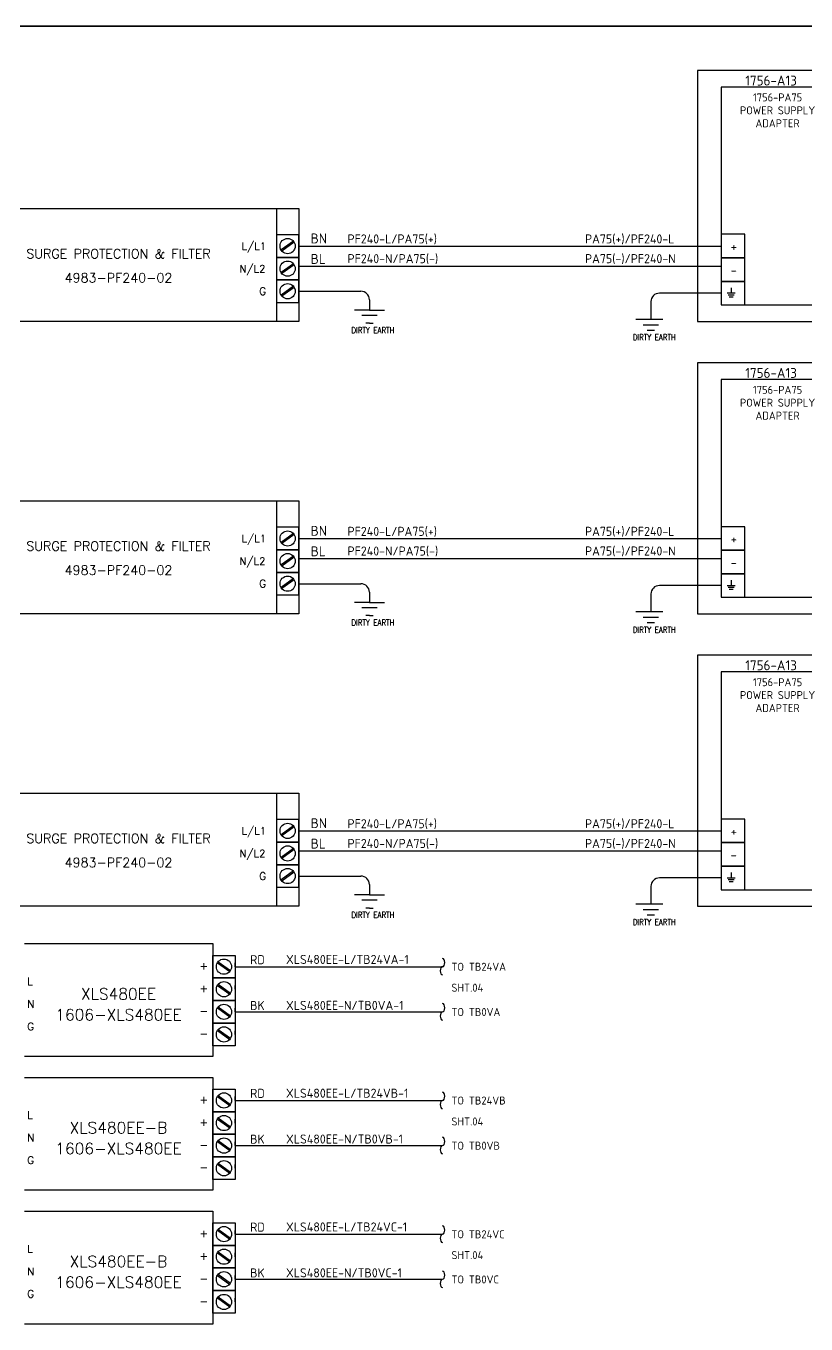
# Model space of a CAD drawing. Header units: inches. Extents: x 579627 to 667544, y 458630 to 507164.
# Drawn here: x 607792 to 608593, y 498543 to 499876 of the extents above; entities that cross this region are included whole.
import ezdxf
from ezdxf.enums import TextEntityAlignment as Align

# ---------------------------------------------------------------- set-up
doc = ezdxf.new("R2010")
doc.units = ezdxf.units.IN
doc.header["$MEASUREMENT"] = 0
doc.layers.add('HELPPOINT', color=7, linetype='Continuous')
doc.layers.add('power', color=7, linetype='Continuous')
doc.styles.add('HTX11', font='O8111901')
doc.styles.add('ISO3098B', font='ISO3098B.shx')
doc.styles.add('ROMANS', font='romans.shx', dxfattribs={"width": 0.85, "height": 25})

# ---------------------------------------------------------------- blocks, each defined once
blk = doc.blocks.new('TPA')
at = {"layer": 'HELPPOINT', "color": 4, "lineweight": 35}
blk.add_line((562706.8, 505019.3), (567131, 505019.3), dxfattribs=at)
blk.add_line((562706.8, 505019.3), (567131, 505019.3), dxfattribs=at)
at = {"style": 'HTX11'}
for tag, p in [('A', (566704.3, 502037.1)), ('B', (567038.2, 501963.3))]:
    blk.add_attdef(tag, text='', height=16.8, dxfattribs=at).set_placement(p, align=Align.MIDDLE_CENTER)

msp = doc.modelspace()

# ---------------------------------------------------------------- linework, layer by layer
for p, q in [((607724.9, 499688.9), (608049.1, 499688.9)), ((608049.1, 499634.8), (608049.1, 499627.1)), ((607724.9, 499388.6), (608049.1, 499388.6)), ((608049.1, 499334.5), (608049.1, 499326.7)), ((607724.9, 499088.3), (608049.1, 499088.3)), ((608049.1, 499034.2), (608049.1, 499026.4)), ((607790.3, 498933.8), (607983.7, 498933.8)), ((607983.7, 498933.8), (607983.7, 498875.8)), ((607983.7, 498875.8), (607983.7, 498817.8)), ((607983.7, 498817.8), (607790.3, 498817.8)), ((607790.3, 498796.4), (607983.7, 498796.4)), ((607983.7, 498796.4), (607983.7, 498738.4)), ((607983.7, 498738.4), (607983.7, 498680.4)), ((607983.7, 498680.4), (607790.3, 498680.4)), ((607790.3, 498659.1), (607983.7, 498659.1)), ((607983.7, 498659.1), (607983.7, 498601)), ((607983.7, 498601), (607983.7, 498543)), ((607983.7, 498543), (607790.3, 498543))]:
    msp.add_line(p, q)
at = {"color": 2}
for p, q in [((608049.1, 499688.9), (608049.1, 499572.9)), ((608049.1, 499688.9), (608049.1, 499572.9)), ((608049.1, 499630.9), (608049.1, 499572.9)), ((608049.1, 499572.9), (607724.9, 499572.9)), ((608049.1, 499388.6), (608049.1, 499272.6)), ((608049.1, 499388.6), (608049.1, 499272.6)), ((608049.1, 499330.6), (608049.1, 499272.6)), ((608049.1, 499272.6), (607724.9, 499272.6)), ((608049.1, 499088.3), (608049.1, 498972.3)), ((608049.1, 499088.3), (608049.1, 498972.3)), ((608049.1, 499030.3), (608049.1, 498972.3)), ((608049.1, 498972.3), (607724.9, 498972.3))]:
    msp.add_line(p, q, dxfattribs=at)
at = {"color": 0}
for p, q in [((608072.3, 499661.9), (608049.1, 499661.9)), ((608049.1, 499661.9), (608049.1, 499638.7)), ((608072.3, 499638.7), (608072.3, 499661.9)), ((608066.6, 499655.4), (608054, 499646.3)), ((608066.6, 499655.4), (608054, 499646.3)), ((608066.6, 499655.4), (608054, 499646.3)), ((608066.6, 499655.4), (608054, 499646.3)), ((608066.6, 499655.4), (608054, 499646.3)), ((608066.6, 499655.4), (608054, 499646.3)), ((608066.6, 499655.4), (608054, 499646.3)), ((608066.6, 499655.4), (608054, 499646.3)), ((608066.6, 499655.4), (608054, 499646.3)), ((608066.6, 499655.4), (608054, 499646.3)), ((608066.6, 499655.4), (608054, 499646.3)), ((608066.6, 499655.4), (608054, 499646.3)), ((608066.6, 499655.4), (608054, 499646.3)), ((608066.6, 499655.4), (608054, 499646.3)), ((608066.6, 499655.4), (608054, 499646.3)), ((608067.4, 499654.3), (608054.8, 499645.2)), ((608067.4, 499654.3), (608054.8, 499645.2)), ((608067.4, 499654.3), (608054.8, 499645.2)), ((608067.4, 499654.3), (608054.8, 499645.2)), ((608067.4, 499654.3), (608054.8, 499645.2)), ((608072.3, 499650.3), (608072.3, 499654.1)), ((608049.1, 499638.7), (608072.3, 499638.7)), ((608072.3, 499638.7), (608049.1, 499638.7)), ((608049.1, 499638.7), (608049.1, 499615.5)), ((608066.6, 499632.2), (608054, 499623.1)), ((608066.6, 499632.2), (608054, 499623.1)), ((608066.6, 499632.2), (608054, 499623.1)), ((608066.6, 499632.2), (608054, 499623.1)), ((608066.6, 499632.2), (608054, 499623.1)), ((608066.6, 499632.2), (608054, 499623.1)), ((608066.6, 499632.2), (608054, 499623.1)), ((608066.6, 499632.2), (608054, 499623.1)), ((608066.6, 499632.2), (608054, 499623.1)), ((608066.6, 499632.2), (608054, 499623.1)), ((608066.6, 499632.2), (608054, 499623.1)), ((608066.6, 499632.2), (608054, 499623.1)), ((608066.6, 499632.2), (608054, 499623.1)), ((608066.6, 499632.2), (608054, 499623.1)), ((608066.6, 499632.2), (608054, 499623.1)), ((608072.3, 499615.5), (608072.3, 499638.7)), ((608067.4, 499631.1), (608054.8, 499622)), ((608067.4, 499631.1), (608054.8, 499622)), ((608067.4, 499631.1), (608054.8, 499622)), ((608067.4, 499631.1), (608054.8, 499622)), ((608067.4, 499631.1), (608054.8, 499622)), ((608072.3, 499627.1), (608072.3, 499630.9)), ((608049.1, 499615.5), (608072.3, 499615.5)), ((608072.3, 499615.5), (608049.1, 499615.5)), ((608049.1, 499615.5), (608049.1, 499592.3)), ((608066.6, 499609), (608054, 499599.8)), ((608066.6, 499609), (608054, 499599.8)), ((608066.6, 499609), (608054, 499599.8)), ((608066.6, 499609), (608054, 499599.8)), ((608066.6, 499609), (608054, 499599.8)), ((608066.6, 499609), (608054, 499599.8)), ((608066.6, 499609), (608054, 499599.8)), ((608066.6, 499609), (608054, 499599.8)), ((608066.6, 499609), (608054, 499599.8)), ((608066.6, 499609), (608054, 499599.8)), ((608066.6, 499609), (608054, 499599.8)), ((608066.6, 499609), (608054, 499599.8)), ((608066.6, 499609), (608054, 499599.8)), ((608066.6, 499609), (608054, 499599.8)), ((608066.6, 499609), (608054, 499599.8)), ((608067.4, 499607.9), (608054.8, 499598.7)), ((608067.4, 499607.9), (608054.8, 499598.7)), ((608067.4, 499607.9), (608054.8, 499598.7)), ((608067.4, 499607.9), (608054.8, 499598.7)), ((608067.4, 499607.9), (608054.8, 499598.7)), ((608072.3, 499592.3), (608072.3, 499615.5)), ((608049.1, 499592.3), (608072.3, 499592.3)), ((608072.3, 499361.6), (608049.1, 499361.6)), ((608049.1, 499361.6), (608049.1, 499338.3)), ((608066.6, 499355.1), (608054, 499345.9)), ((608066.6, 499355.1), (608054, 499345.9)), ((608066.6, 499355.1), (608054, 499345.9)), ((608066.6, 499355.1), (608054, 499345.9)), ((608066.6, 499355.1), (608054, 499345.9)), ((608066.6, 499355.1), (608054, 499345.9)), ((608066.6, 499355.1), (608054, 499345.9)), ((608066.6, 499355.1), (608054, 499345.9)), ((608066.6, 499355.1), (608054, 499345.9)), ((608066.6, 499355.1), (608054, 499345.9)), ((608066.6, 499355.1), (608054, 499345.9)), ((608066.6, 499355.1), (608054, 499345.9)), ((608066.6, 499355.1), (608054, 499345.9)), ((608066.6, 499355.1), (608054, 499345.9)), ((608066.6, 499355.1), (608054, 499345.9)), ((608067.4, 499354), (608054.8, 499344.8)), ((608067.4, 499354), (608054.8, 499344.8)), ((608067.4, 499354), (608054.8, 499344.8)), ((608067.4, 499354), (608054.8, 499344.8)), ((608067.4, 499354), (608054.8, 499344.8)), ((608072.3, 499338.3), (608072.3, 499361.6)), ((608072.3, 499349.9), (608072.3, 499353.8)), ((608049.1, 499338.3), (608072.3, 499338.3)), ((608072.3, 499338.3), (608049.1, 499338.3)), ((608049.1, 499338.3), (608049.1, 499315.1)), ((608072.3, 499315.1), (608072.3, 499338.3)), ((608066.6, 499331.9), (608054, 499322.7)), ((608066.6, 499331.9), (608054, 499322.7)), ((608066.6, 499331.9), (608054, 499322.7)), ((608066.6, 499331.9), (608054, 499322.7)), ((608066.6, 499331.9), (608054, 499322.7)), ((608066.6, 499331.9), (608054, 499322.7)), ((608066.6, 499331.9), (608054, 499322.7)), ((608066.6, 499331.9), (608054, 499322.7)), ((608066.6, 499331.9), (608054, 499322.7)), ((608066.6, 499331.9), (608054, 499322.7)), ((608066.6, 499331.9), (608054, 499322.7)), ((608066.6, 499331.9), (608054, 499322.7)), ((608066.6, 499331.9), (608054, 499322.7)), ((608066.6, 499331.9), (608054, 499322.7)), ((608066.6, 499331.9), (608054, 499322.7)), ((608067.4, 499330.8), (608054.8, 499321.6)), ((608067.4, 499330.8), (608054.8, 499321.6)), ((608067.4, 499330.8), (608054.8, 499321.6)), ((608067.4, 499330.8), (608054.8, 499321.6)), ((608067.4, 499330.8), (608054.8, 499321.6)), ((608072.3, 499326.7), (608072.3, 499330.6)), ((608049.1, 499315.1), (608072.3, 499315.1)), ((608072.3, 499315.1), (608049.1, 499315.1)), ((608049.1, 499315.1), (608049.1, 499291.9)), ((608072.3, 499291.9), (608072.3, 499315.1)), ((608066.6, 499308.7), (608054, 499299.5)), ((608066.6, 499308.7), (608054, 499299.5)), ((608066.6, 499308.7), (608054, 499299.5)), ((608066.6, 499308.7), (608054, 499299.5)), ((608066.6, 499308.7), (608054, 499299.5)), ((608066.6, 499308.7), (608054, 499299.5)), ((608066.6, 499308.7), (608054, 499299.5)), ((608066.6, 499308.7), (608054, 499299.5)), ((608066.6, 499308.7), (608054, 499299.5)), ((608066.6, 499308.7), (608054, 499299.5)), ((608066.6, 499308.7), (608054, 499299.5)), ((608066.6, 499308.7), (608054, 499299.5)), ((608066.6, 499308.7), (608054, 499299.5)), ((608066.6, 499308.7), (608054, 499299.5)), ((608066.6, 499308.7), (608054, 499299.5)), ((608067.4, 499307.6), (608054.8, 499298.4)), ((608067.4, 499307.6), (608054.8, 499298.4)), ((608067.4, 499307.6), (608054.8, 499298.4)), ((608067.4, 499307.6), (608054.8, 499298.4)), ((608067.4, 499307.6), (608054.8, 499298.4)), ((608049.1, 499291.9), (608072.3, 499291.9)), ((608072.3, 499061.2), (608049.1, 499061.2)), ((608049.1, 499061.2), (608049.1, 499038)), ((608072.3, 499038), (608072.3, 499061.2)), ((608066.6, 499054.8), (608054, 499045.6)), ((608066.6, 499054.8), (608054, 499045.6)), ((608066.6, 499054.8), (608054, 499045.6)), ((608066.6, 499054.8), (608054, 499045.6)), ((608066.6, 499054.8), (608054, 499045.6)), ((608066.6, 499054.8), (608054, 499045.6)), ((608066.6, 499054.8), (608054, 499045.6)), ((608066.6, 499054.8), (608054, 499045.6)), ((608066.6, 499054.8), (608054, 499045.6)), ((608066.6, 499054.8), (608054, 499045.6)), ((608066.6, 499054.8), (608054, 499045.6)), ((608066.6, 499054.8), (608054, 499045.6)), ((608066.6, 499054.8), (608054, 499045.6)), ((608066.6, 499054.8), (608054, 499045.6)), ((608066.6, 499054.8), (608054, 499045.6)), ((608067.4, 499053.7), (608054.8, 499044.5)), ((608067.4, 499053.7), (608054.8, 499044.5)), ((608067.4, 499053.7), (608054.8, 499044.5)), ((608067.4, 499053.7), (608054.8, 499044.5)), ((608067.4, 499053.7), (608054.8, 499044.5)), ((608072.3, 499049.6), (608072.3, 499053.5)), ((608049.1, 499038), (608072.3, 499038)), ((608072.3, 499038), (608049.1, 499038)), ((608049.1, 499038), (608049.1, 499014.8)), ((608066.6, 499031.6), (608054, 499022.4)), ((608066.6, 499031.6), (608054, 499022.4)), ((608066.6, 499031.6), (608054, 499022.4)), ((608066.6, 499031.6), (608054, 499022.4)), ((608066.6, 499031.6), (608054, 499022.4)), ((608066.6, 499031.6), (608054, 499022.4)), ((608066.6, 499031.6), (608054, 499022.4)), ((608066.6, 499031.6), (608054, 499022.4)), ((608066.6, 499031.6), (608054, 499022.4)), ((608066.6, 499031.6), (608054, 499022.4)), ((608066.6, 499031.6), (608054, 499022.4)), ((608066.6, 499031.6), (608054, 499022.4)), ((608066.6, 499031.6), (608054, 499022.4)), ((608066.6, 499031.6), (608054, 499022.4)), ((608066.6, 499031.6), (608054, 499022.4)), ((608072.3, 499014.8), (608072.3, 499038)), ((608067.4, 499030.5), (608054.8, 499021.3)), ((608067.4, 499030.5), (608054.8, 499021.3)), ((608067.4, 499030.5), (608054.8, 499021.3)), ((608067.4, 499030.5), (608054.8, 499021.3)), ((608067.4, 499030.5), (608054.8, 499021.3)), ((608072.3, 499026.4), (608072.3, 499030.3)), ((608049.1, 499014.8), (608072.3, 499014.8)), ((608072.3, 499014.8), (608049.1, 499014.8)), ((608049.1, 499014.8), (608049.1, 498991.6)), ((608066.6, 499008.4), (608054, 498999.2)), ((608066.6, 499008.4), (608054, 498999.2)), ((608066.6, 499008.4), (608054, 498999.2)), ((608066.6, 499008.4), (608054, 498999.2)), ((608066.6, 499008.4), (608054, 498999.2)), ((608066.6, 499008.4), (608054, 498999.2)), ((608066.6, 499008.4), (608054, 498999.2)), ((608066.6, 499008.4), (608054, 498999.2)), ((608066.6, 499008.4), (608054, 498999.2)), ((608066.6, 499008.4), (608054, 498999.2)), ((608066.6, 499008.4), (608054, 498999.2)), ((608066.6, 499008.4), (608054, 498999.2)), ((608066.6, 499008.4), (608054, 498999.2)), ((608066.6, 499008.4), (608054, 498999.2)), ((608066.6, 499008.4), (608054, 498999.2)), ((608067.4, 499007.3), (608054.8, 498998.1)), ((608067.4, 499007.3), (608054.8, 498998.1)), ((608067.4, 499007.3), (608054.8, 498998.1)), ((608067.4, 499007.3), (608054.8, 498998.1)), ((608067.4, 499007.3), (608054.8, 498998.1)), ((608072.3, 498991.6), (608072.3, 499014.8)), ((608049.1, 498991.6), (608072.3, 498991.6)), ((607983.7, 498933.8), (607983.7, 498817.8)), ((607983.7, 498898.5), (607983.7, 498921.7)), ((607983.7, 498921.7), (608006.9, 498921.7)), ((607988.6, 498914.1), (608001.2, 498905)), ((607988.6, 498914.1), (608001.2, 498905)), ((607988.6, 498914.1), (608001.2, 498905)), ((607988.6, 498914.1), (608001.2, 498905)), ((607988.6, 498914.1), (608001.2, 498905)), ((607989.4, 498915.2), (608002, 498906.1)), ((607989.4, 498915.2), (608002, 498906.1)), ((607989.4, 498915.2), (608002, 498906.1)), ((607989.4, 498915.2), (608002, 498906.1)), ((607989.4, 498915.2), (608002, 498906.1)), ((607989.4, 498915.2), (608002, 498906.1)), ((607989.4, 498915.2), (608002, 498906.1)), ((607989.4, 498915.2), (608002, 498906.1)), ((607989.4, 498915.2), (608002, 498906.1)), ((607989.4, 498915.2), (608002, 498906.1)), ((607989.4, 498915.2), (608002, 498906.1)), ((607989.4, 498915.2), (608002, 498906.1)), ((607989.4, 498915.2), (608002, 498906.1)), ((607989.4, 498915.2), (608002, 498906.1)), ((607989.4, 498915.2), (608002, 498906.1)), ((608006.9, 498921.7), (608006.9, 498898.5)), ((608006.9, 498910.1), (608006.9, 498914)), ((608006.9, 498898.5), (607983.7, 498898.5)), ((607983.7, 498875.3), (607983.7, 498898.5)), ((607983.7, 498898.5), (608006.9, 498898.5)), ((608006.9, 498898.5), (608006.9, 498875.3)), ((607988.6, 498890.9), (608001.2, 498881.8)), ((607988.6, 498890.9), (608001.2, 498881.8)), ((607988.6, 498890.9), (608001.2, 498881.8)), ((607988.6, 498890.9), (608001.2, 498881.8)), ((607988.6, 498890.9), (608001.2, 498881.8)), ((607989.4, 498892), (608002, 498882.9)), ((607989.4, 498892), (608002, 498882.9)), ((607989.4, 498892), (608002, 498882.9)), ((607989.4, 498892), (608002, 498882.9)), ((607989.4, 498892), (608002, 498882.9)), ((607989.4, 498892), (608002, 498882.9)), ((607989.4, 498892), (608002, 498882.9)), ((607989.4, 498892), (608002, 498882.9)), ((607989.4, 498892), (608002, 498882.9)), ((607989.4, 498892), (608002, 498882.9)), ((607989.4, 498892), (608002, 498882.9)), ((607989.4, 498892), (608002, 498882.9)), ((607989.4, 498892), (608002, 498882.9)), ((607989.4, 498892), (608002, 498882.9)), ((607989.4, 498892), (608002, 498882.9)), ((608006.9, 498886.9), (608006.9, 498890.8)), ((608006.9, 498875.3), (607983.7, 498875.3)), ((607983.7, 498852.1), (607983.7, 498875.3)), ((607983.7, 498875.3), (608006.9, 498875.3)), ((608006.9, 498875.3), (608006.9, 498852.1)), ((607988.6, 498867.7), (608001.2, 498858.6)), ((607988.6, 498867.7), (608001.2, 498858.6)), ((607988.6, 498867.7), (608001.2, 498858.6)), ((607988.6, 498867.7), (608001.2, 498858.6)), ((607988.6, 498867.7), (608001.2, 498858.6)), ((607989.4, 498868.8), (608002, 498859.7)), ((607989.4, 498868.8), (608002, 498859.7)), ((607989.4, 498868.8), (608002, 498859.7)), ((607989.4, 498868.8), (608002, 498859.7)), ((607989.4, 498868.8), (608002, 498859.7)), ((607989.4, 498868.8), (608002, 498859.7)), ((607989.4, 498868.8), (608002, 498859.7)), ((607989.4, 498868.8), (608002, 498859.7)), ((607989.4, 498868.8), (608002, 498859.7)), ((607989.4, 498868.8), (608002, 498859.7)), ((607989.4, 498868.8), (608002, 498859.7)), ((607989.4, 498868.8), (608002, 498859.7)), ((607989.4, 498868.8), (608002, 498859.7)), ((607989.4, 498868.8), (608002, 498859.7)), ((607989.4, 498868.8), (608002, 498859.7)), ((608006.9, 498863.7), (608006.9, 498867.6)), ((608006.9, 498863.7), (608219.8, 498863.7)), ((608006.9, 498852.1), (607983.7, 498852.1)), ((607983.7, 498828.9), (607983.7, 498852.1)), ((607983.7, 498852.1), (608006.9, 498852.1)), ((607989.4, 498845.6), (608002, 498836.5)), ((607989.4, 498845.6), (608002, 498836.5)), ((607989.4, 498845.6), (608002, 498836.5)), ((607989.4, 498845.6), (608002, 498836.5)), ((607989.4, 498845.6), (608002, 498836.5)), ((607989.4, 498845.6), (608002, 498836.5)), ((607989.4, 498845.6), (608002, 498836.5)), ((607989.4, 498845.6), (608002, 498836.5)), ((607989.4, 498845.6), (608002, 498836.5)), ((607989.4, 498845.6), (608002, 498836.5)), ((607989.4, 498845.6), (608002, 498836.5)), ((607989.4, 498845.6), (608002, 498836.5)), ((607989.4, 498845.6), (608002, 498836.5)), ((607989.4, 498845.6), (608002, 498836.5)), ((607989.4, 498845.6), (608002, 498836.5)), ((608006.9, 498852.1), (608006.9, 498828.9)), ((607988.6, 498844.5), (608001.2, 498835.4)), ((607988.6, 498844.5), (608001.2, 498835.4)), ((607988.6, 498844.5), (608001.2, 498835.4)), ((607988.6, 498844.5), (608001.2, 498835.4)), ((607988.6, 498844.5), (608001.2, 498835.4)), ((608006.9, 498840.5), (608006.9, 498844.3)), ((608006.9, 498828.9), (607983.7, 498828.9)), ((607983.7, 498796.4), (607983.7, 498680.4)), ((607983.7, 498761.1), (607983.7, 498784.3)), ((607983.7, 498784.3), (608006.9, 498784.3)), ((608006.9, 498784.3), (608006.9, 498761.1)), ((607988.6, 498776.8), (608001.2, 498767.6)), ((607988.6, 498776.8), (608001.2, 498767.6)), ((607988.6, 498776.8), (608001.2, 498767.6)), ((607988.6, 498776.8), (608001.2, 498767.6)), ((607988.6, 498776.8), (608001.2, 498767.6)), ((607989.4, 498777.9), (608002, 498768.7)), ((607989.4, 498777.9), (608002, 498768.7)), ((607989.4, 498777.9), (608002, 498768.7)), ((607989.4, 498777.9), (608002, 498768.7)), ((607989.4, 498777.9), (608002, 498768.7)), ((607989.4, 498777.9), (608002, 498768.7)), ((607989.4, 498777.9), (608002, 498768.7)), ((607989.4, 498777.9), (608002, 498768.7)), ((607989.4, 498777.9), (608002, 498768.7)), ((607989.4, 498777.9), (608002, 498768.7)), ((607989.4, 498777.9), (608002, 498768.7)), ((607989.4, 498777.9), (608002, 498768.7)), ((607989.4, 498777.9), (608002, 498768.7)), ((607989.4, 498777.9), (608002, 498768.7)), ((607989.4, 498777.9), (608002, 498768.7)), ((608006.9, 498772.7), (608006.9, 498776.6)), ((608006.9, 498761.1), (607983.7, 498761.1)), ((607983.7, 498737.9), (607983.7, 498761.1)), ((607983.7, 498761.1), (608006.9, 498761.1)), ((607988.6, 498753.6), (608001.2, 498744.4)), ((607988.6, 498753.6), (608001.2, 498744.4)), ((607988.6, 498753.6), (608001.2, 498744.4)), ((607988.6, 498753.6), (608001.2, 498744.4)), ((607988.6, 498753.6), (608001.2, 498744.4)), ((607989.4, 498754.7), (608002, 498745.5)), ((607989.4, 498754.7), (608002, 498745.5)), ((607989.4, 498754.7), (608002, 498745.5)), ((607989.4, 498754.7), (608002, 498745.5)), ((607989.4, 498754.7), (608002, 498745.5)), ((607989.4, 498754.7), (608002, 498745.5)), ((607989.4, 498754.7), (608002, 498745.5)), ((607989.4, 498754.7), (608002, 498745.5)), ((607989.4, 498754.7), (608002, 498745.5)), ((607989.4, 498754.7), (608002, 498745.5)), ((607989.4, 498754.7), (608002, 498745.5)), ((607989.4, 498754.7), (608002, 498745.5)), ((607989.4, 498754.7), (608002, 498745.5)), ((607989.4, 498754.7), (608002, 498745.5)), ((607989.4, 498754.7), (608002, 498745.5)), ((608006.9, 498761.1), (608006.9, 498737.9)), ((608006.9, 498749.5), (608006.9, 498753.4)), ((608006.9, 498737.9), (607983.7, 498737.9)), ((607983.7, 498714.7), (607983.7, 498737.9)), ((607983.7, 498737.9), (608006.9, 498737.9)), ((607988.6, 498730.4), (608001.2, 498721.2)), ((607988.6, 498730.4), (608001.2, 498721.2)), ((607988.6, 498730.4), (608001.2, 498721.2)), ((607988.6, 498730.4), (608001.2, 498721.2)), ((607988.6, 498730.4), (608001.2, 498721.2)), ((607989.4, 498731.5), (608002, 498722.3)), ((607989.4, 498731.5), (608002, 498722.3)), ((607989.4, 498731.5), (608002, 498722.3)), ((607989.4, 498731.5), (608002, 498722.3)), ((607989.4, 498731.5), (608002, 498722.3)), ((607989.4, 498731.5), (608002, 498722.3)), ((607989.4, 498731.5), (608002, 498722.3)), ((607989.4, 498731.5), (608002, 498722.3)), ((607989.4, 498731.5), (608002, 498722.3)), ((607989.4, 498731.5), (608002, 498722.3)), ((607989.4, 498731.5), (608002, 498722.3)), ((607989.4, 498731.5), (608002, 498722.3)), ((607989.4, 498731.5), (608002, 498722.3)), ((607989.4, 498731.5), (608002, 498722.3)), ((607989.4, 498731.5), (608002, 498722.3)), ((608006.9, 498737.9), (608006.9, 498714.7)), ((608006.9, 498726.3), (608006.9, 498730.2)), ((608006.9, 498726.3), (608219.8, 498726.3)), ((608006.9, 498714.7), (607983.7, 498714.7)), ((607983.7, 498691.5), (607983.7, 498714.7)), ((607983.7, 498714.7), (608006.9, 498714.7)), ((608006.9, 498714.7), (608006.9, 498691.5)), ((607988.6, 498707.2), (608001.2, 498698)), ((607988.6, 498707.2), (608001.2, 498698)), ((607988.6, 498707.2), (608001.2, 498698)), ((607988.6, 498707.2), (608001.2, 498698)), ((607988.6, 498707.2), (608001.2, 498698)), ((607989.4, 498708.3), (608002, 498699.1)), ((607989.4, 498708.3), (608002, 498699.1)), ((607989.4, 498708.3), (608002, 498699.1)), ((607989.4, 498708.3), (608002, 498699.1)), ((607989.4, 498708.3), (608002, 498699.1)), ((607989.4, 498708.3), (608002, 498699.1)), ((607989.4, 498708.3), (608002, 498699.1)), ((607989.4, 498708.3), (608002, 498699.1)), ((607989.4, 498708.3), (608002, 498699.1)), ((607989.4, 498708.3), (608002, 498699.1)), ((607989.4, 498708.3), (608002, 498699.1)), ((607989.4, 498708.3), (608002, 498699.1)), ((607989.4, 498708.3), (608002, 498699.1)), ((607989.4, 498708.3), (608002, 498699.1)), ((607989.4, 498708.3), (608002, 498699.1)), ((608006.9, 498703.1), (608006.9, 498707)), ((608006.9, 498691.5), (607983.7, 498691.5)), ((607983.7, 498659.1), (607983.7, 498543)), ((607983.7, 498623.8), (607983.7, 498647)), ((607983.7, 498647), (608006.9, 498647)), ((608006.9, 498647), (608006.9, 498623.8)), ((607988.6, 498639.4), (608001.2, 498630.2)), ((607988.6, 498639.4), (608001.2, 498630.2)), ((607988.6, 498639.4), (608001.2, 498630.2)), ((607988.6, 498639.4), (608001.2, 498630.2)), ((607988.6, 498639.4), (608001.2, 498630.2)), ((607989.4, 498640.5), (608002, 498631.4)), ((607989.4, 498640.5), (608002, 498631.4)), ((607989.4, 498640.5), (608002, 498631.4)), ((607989.4, 498640.5), (608002, 498631.4)), ((607989.4, 498640.5), (608002, 498631.4)), ((607989.4, 498640.5), (608002, 498631.4)), ((607989.4, 498640.5), (608002, 498631.4)), ((607989.4, 498640.5), (608002, 498631.4)), ((607989.4, 498640.5), (608002, 498631.4)), ((607989.4, 498640.5), (608002, 498631.4)), ((607989.4, 498640.5), (608002, 498631.4)), ((607989.4, 498640.5), (608002, 498631.4)), ((607989.4, 498640.5), (608002, 498631.4)), ((607989.4, 498640.5), (608002, 498631.4)), ((607989.4, 498640.5), (608002, 498631.4)), ((608006.9, 498635.4), (608006.9, 498639.2)), ((608006.9, 498623.8), (607983.7, 498623.8)), ((607983.7, 498600.6), (607983.7, 498623.8)), ((607983.7, 498623.8), (608006.9, 498623.8)), ((608006.9, 498623.8), (608006.9, 498600.6)), ((607988.6, 498616.2), (608001.2, 498607)), ((607988.6, 498616.2), (608001.2, 498607)), ((607988.6, 498616.2), (608001.2, 498607)), ((607988.6, 498616.2), (608001.2, 498607)), ((607988.6, 498616.2), (608001.2, 498607)), ((607989.4, 498617.3), (608002, 498608.1)), ((607989.4, 498617.3), (608002, 498608.1)), ((607989.4, 498617.3), (608002, 498608.1)), ((607989.4, 498617.3), (608002, 498608.1)), ((607989.4, 498617.3), (608002, 498608.1)), ((607989.4, 498617.3), (608002, 498608.1)), ((607989.4, 498617.3), (608002, 498608.1)), ((607989.4, 498617.3), (608002, 498608.1)), ((607989.4, 498617.3), (608002, 498608.1)), ((607989.4, 498617.3), (608002, 498608.1)), ((607989.4, 498617.3), (608002, 498608.1)), ((607989.4, 498617.3), (608002, 498608.1)), ((607989.4, 498617.3), (608002, 498608.1)), ((607989.4, 498617.3), (608002, 498608.1)), ((607989.4, 498617.3), (608002, 498608.1)), ((608006.9, 498612.2), (608006.9, 498616)), ((608006.9, 498600.6), (607983.7, 498600.6)), ((607983.7, 498577.4), (607983.7, 498600.6)), ((607983.7, 498600.6), (608006.9, 498600.6)), ((607988.6, 498593), (608001.2, 498583.8)), ((607988.6, 498593), (608001.2, 498583.8)), ((607988.6, 498593), (608001.2, 498583.8)), ((607988.6, 498593), (608001.2, 498583.8)), ((607988.6, 498593), (608001.2, 498583.8)), ((607989.4, 498594.1), (608002, 498584.9)), ((607989.4, 498594.1), (608002, 498584.9)), ((607989.4, 498594.1), (608002, 498584.9)), ((607989.4, 498594.1), (608002, 498584.9)), ((607989.4, 498594.1), (608002, 498584.9)), ((607989.4, 498594.1), (608002, 498584.9)), ((607989.4, 498594.1), (608002, 498584.9)), ((607989.4, 498594.1), (608002, 498584.9)), ((607989.4, 498594.1), (608002, 498584.9)), ((607989.4, 498594.1), (608002, 498584.9)), ((607989.4, 498594.1), (608002, 498584.9)), ((607989.4, 498594.1), (608002, 498584.9)), ((607989.4, 498594.1), (608002, 498584.9)), ((607989.4, 498594.1), (608002, 498584.9)), ((607989.4, 498594.1), (608002, 498584.9)), ((608006.9, 498600.6), (608006.9, 498577.4)), ((608006.9, 498589), (608006.9, 498592.8)), ((608006.9, 498589), (608219.8, 498589)), ((608006.9, 498577.4), (607983.7, 498577.4)), ((607983.7, 498554.1), (607983.7, 498577.4)), ((607983.7, 498577.4), (608006.9, 498577.4)), ((607988.6, 498569.8), (608001.2, 498560.6)), ((607988.6, 498569.8), (608001.2, 498560.6)), ((607988.6, 498569.8), (608001.2, 498560.6)), ((607988.6, 498569.8), (608001.2, 498560.6)), ((607988.6, 498569.8), (608001.2, 498560.6)), ((607989.4, 498570.9), (608002, 498561.7)), ((607989.4, 498570.9), (608002, 498561.7)), ((607989.4, 498570.9), (608002, 498561.7)), ((607989.4, 498570.9), (608002, 498561.7)), ((607989.4, 498570.9), (608002, 498561.7)), ((607989.4, 498570.9), (608002, 498561.7)), ((607989.4, 498570.9), (608002, 498561.7)), ((607989.4, 498570.9), (608002, 498561.7)), ((607989.4, 498570.9), (608002, 498561.7)), ((607989.4, 498570.9), (608002, 498561.7)), ((607989.4, 498570.9), (608002, 498561.7)), ((607989.4, 498570.9), (608002, 498561.7)), ((607989.4, 498570.9), (608002, 498561.7)), ((607989.4, 498570.9), (608002, 498561.7)), ((607989.4, 498570.9), (608002, 498561.7)), ((608006.9, 498577.4), (608006.9, 498554.1)), ((608006.9, 498565.7), (608006.9, 498569.6)), ((608006.9, 498554.1), (607983.7, 498554.1))]:
    msp.add_line(p, q, dxfattribs=at)
at = {"color": 3}
for p, q in [((608072.3, 499603.9), (608136, 499603.9)), ((608144.7, 499595.2), (608144.7, 499584.5)), ((608433.8, 499593.2), (608433.8, 499575)), ((608506.1, 499601.9), (608442.5, 499601.9)), ((608144.7, 499584.5), (608129.3, 499584.5)), ((608152.5, 499578.9), (608137, 499578.9)), ((608144.7, 499584.5), (608160.2, 499584.5)), ((608144.7, 499571), (608140.9, 499571)), ((608144.7, 499571), (608148.6, 499571)), ((608445.9, 499575), (608418.3, 499575)), ((608426, 499569.4), (608441.5, 499569.4)), ((608437.6, 499563.7), (608429.9, 499563.7)), ((608072.3, 499303.5), (608136, 499303.5)), ((608506.1, 499301.6), (608442.5, 499301.6)), ((608144.7, 499294.8), (608144.7, 499284.2)), ((608433.8, 499292.9), (608433.8, 499274.7)), ((608144.7, 499284.2), (608129.3, 499284.2)), ((608152.5, 499278.6), (608137, 499278.6)), ((608144.7, 499284.2), (608160.2, 499284.2)), ((608445.9, 499274.7), (608418.3, 499274.7)), ((608144.7, 499270.7), (608140.9, 499270.7)), ((608144.7, 499270.7), (608148.6, 499270.7)), ((608426, 499269.1), (608441.5, 499269.1)), ((608437.6, 499263.4), (608429.9, 499263.4)), ((608072.3, 499003.2), (608136, 499003.2)), ((608144.7, 498994.5), (608144.7, 498983.9)), ((608433.8, 498992.6), (608433.8, 498974.4)), ((608506.1, 499001.3), (608442.5, 499001.3)), ((608144.7, 498983.9), (608129.3, 498983.9)), ((608152.5, 498978.3), (608137, 498978.3)), ((608144.7, 498983.9), (608160.2, 498983.9)), ((608144.7, 498970.3), (608140.9, 498970.3)), ((608144.7, 498970.3), (608148.6, 498970.3)), ((608445.9, 498974.4), (608418.3, 498974.4)), ((608426, 498968.8), (608441.5, 498968.8)), ((608437.6, 498963.1), (608429.9, 498963.1))]:
    msp.add_line(p, q, dxfattribs=at)
at = {"color": 1}
for p, q in [((608006.9, 498910.1), (608219.8, 498910.1)), ((608006.9, 498772.7), (608219.8, 498772.7)), ((608006.9, 498635.4), (608219.8, 498635.4))]:
    msp.add_line(p, q, dxfattribs=at)
at = {"color": 2}
for points in [[(608072.3, 499572.9), (607701.7, 499572.9), (607701.7, 499688.9), (608072.3, 499688.9)], [(608072.3, 499272.6), (607701.7, 499272.6), (607701.7, 499388.6), (608072.3, 499388.6)], [(608072.3, 498972.3), (607701.7, 498972.3), (607701.7, 499088.3), (608072.3, 499088.3)]]:
    msp.add_lwpolyline(points, close=True, dxfattribs=at)
at = {"color": 0}
for centre in [(608060.7, 499650.3), (608060.7, 499627.1), (608060.7, 499603.9), (608060.7, 499349.9), (608060.7, 499326.7), (608060.7, 499303.5), (608060.7, 499049.6), (608060.7, 499026.4), (608060.7, 499003.2), (607995.3, 498910.1), (607995.3, 498886.9), (607995.3, 498863.7), (607995.3, 498840.5), (607995.3, 498772.7), (607995.3, 498749.5), (607995.3, 498726.3), (607995.3, 498703.1), (607995.3, 498635.4), (607995.3, 498612.2), (607995.3, 498589), (607995.3, 498565.7)]:
    msp.add_circle(centre, 7.83, dxfattribs=at)
at = {"color": 3}
for centre, start, end in [((608136, 499595.2), 0, 90), ((608442.5, 499593.2), 90, 180), ((608136, 499294.8), 0, 90), ((608442.5, 499292.9), 90, 180), ((608136, 498994.5), 0, 90), ((608442.5, 498992.6), 90, 180)]:
    msp.add_arc(centre, 8.7, start, end, dxfattribs=at)
at = {"layer": 'power', "linetype": 'Continuous'}
for p, q in [((608481.5, 499830.6), (608481.5, 499572.8)), ((609480.8, 499830.6), (608481.5, 499830.6)), ((608622.8, 499813.6), (608506.1, 499813.6)), ((608506.1, 499813.6), (608506.1, 499589.8)), ((608506.1, 499589.8), (608622.8, 499589.8)), ((608481.5, 499572.8), (609480.8, 499572.8)), ((608481.5, 499530.3), (608481.5, 499272.5)), ((609480.8, 499530.3), (608481.5, 499530.3)), ((608622.8, 499513.3), (608506.1, 499513.3)), ((608506.1, 499513.3), (608506.1, 499289.5)), ((608506.1, 499289.5), (608622.8, 499289.5)), ((608481.5, 499272.5), (609480.8, 499272.5)), ((608481.5, 499230), (608481.5, 498972.2)), ((609480.8, 499230), (608481.5, 499230)), ((608622.8, 499213), (608506.1, 499213)), ((608506.1, 499213), (608506.1, 498989.2)), ((608506.1, 498989.2), (608622.8, 498989.2)), ((608481.5, 498972.2), (609480.8, 498972.2))]:
    msp.add_line(p, q, dxfattribs=at)
at = {"layer": 'power', "color": 1, "linetype": 'Continuous'}
for p, q in [((608072.3, 499650.3), (608506.1, 499650.3)), ((608072.3, 499349.9), (608506.1, 499349.9)), ((608072.3, 499049.6), (608506.1, 499049.6))]:
    msp.add_line(p, q, dxfattribs=at)
at = {"layer": 'power', "color": 0}
for p, q in [((608506.1, 499629.3), (608072.3, 499629.3)), ((608506.1, 499329), (608072.3, 499329)), ((608506.1, 499028.6), (608072.3, 499028.6))]:
    msp.add_line(p, q, dxfattribs=at)
at = {"layer": 'power', "color": 3}
for p, q in [((608516.2, 499607.4), (608516.2, 499602.1)), ((608512.1, 499602.1), (608520.2, 499602.1)), ((608513.1, 499600.2), (608519.2, 499600.2)), ((608514.2, 499598.2), (608518.2, 499598.2)), ((608512.1, 499301.8), (608520.2, 499301.8)), ((608513.1, 499299.8), (608519.2, 499299.8)), ((608516.2, 499307.1), (608516.2, 499301.8)), ((608514.2, 499297.9), (608518.2, 499297.9)), ((608516.2, 499006.8), (608516.2, 499001.4)), ((608512.1, 499001.4), (608520.2, 499001.4)), ((608513.1, 498999.5), (608519.2, 498999.5)), ((608514.2, 498997.6), (608518.2, 498997.6))]:
    msp.add_line(p, q, dxfattribs=at)
at = {"layer": 'power', "color": 1}
for points in [[(608506.1, 499638.2), (608530.2, 499638.2), (608530.2, 499662.4), (608506.1, 499662.4)], [(608506.1, 499614), (608530.2, 499614), (608530.2, 499638.2), (608506.1, 499638.2)], [(608506.1, 499589.8), (608530.2, 499589.8), (608530.2, 499614), (608506.1, 499614)], [(608506.1, 499337.9), (608530.2, 499337.9), (608530.2, 499362), (608506.1, 499362)], [(608506.1, 499313.7), (608530.2, 499313.7), (608530.2, 499337.9), (608506.1, 499337.9)], [(608506.1, 499289.5), (608530.2, 499289.5), (608530.2, 499313.7), (608506.1, 499313.7)], [(608506.1, 499037.5), (608530.2, 499037.5), (608530.2, 499061.7), (608506.1, 499061.7)], [(608506.1, 499013.4), (608530.2, 499013.4), (608530.2, 499037.5), (608506.1, 499037.5)], [(608506.1, 498989.2), (608530.2, 498989.2), (608530.2, 499013.4), (608506.1, 499013.4)]]:
    msp.add_lwpolyline(points, close=True, dxfattribs=at)
for centre, major_axis in [((608219.8, 498914.3), (0, 4.24)), ((608219.8, 498905.9), (0, -4.24)), ((608219.8, 498777), (0, 4.24)), ((608219.8, 498768.5), (0, -4.24)), ((608219.8, 498631.1), (0, -4.24)), ((608219.8, 498639.6), (0, 4.24))]:
    msp.add_ellipse(centre, major_axis=major_axis, ratio=0.550167, start_param=3.141593, end_param=6.283185, dxfattribs=at)
at = {"layer": 'power', "color": 0}
for centre, major_axis in [((608219.8, 498867.9), (0, 4.24)), ((608219.8, 498859.4), (0, -4.24)), ((608219.8, 498722.1), (0, -4.24)), ((608219.8, 498730.6), (0, 4.24)), ((608219.8, 498593.2), (0, 4.24)), ((608219.8, 498584.7), (0, -4.24))]:
    msp.add_ellipse(centre, major_axis=major_axis, ratio=0.550167, start_param=3.141593, end_param=6.283185, dxfattribs=at)

# ---------------------------------------------------------------- block references
at = {"xscale": 0.8796480001183227, "yscale": 0.8796480000019073, "zscale": 0.8796480000000001}
msp.add_blockref('TPA', (111019.3, 55637.1), dxfattribs=at)

# ---------------------------------------------------------------- texts
at = {"color": 2, "style": 'ROMANS'}
for s, p in [('SURGE PROTECTION & FILTER', (607887, 499642.4, 3.5)), ('4983-PF240-02', (607887, 499617.7, 3.5)), ('SURGE PROTECTION & FILTER', (607887, 499342.1, 3.5)), ('4983-PF240-02', (607887, 499317.4, 3.5)), ('SURGE PROTECTION & FILTER', (607887, 499041.8, 3.5)), ('4983-PF240-02', (607887, 499017.1, 3.5))]:
    msp.add_text(s, height=9.52, dxfattribs=at).set_placement(p, align=Align.MIDDLE_CENTER)
at = {"style": 'ROMANS'}
for s, p in [('L/L1', (608038.7, 499646.3, 3.5)), ('N/L2', (608038, 499623.1, 3.5)), ('G', (608038.5, 499600)), ('L/L1', (608038.7, 499346, 3.5)), ('N/L2', (608038, 499322.8, 3.5)), ('G', (608038.5, 499299.7)), ('L/L1', (608038.7, 499045.7, 3.5)), ('N/L2', (608038, 499022.5, 3.5)), ('G', (608038.5, 498999.3))]:
    msp.add_text(s, height=7.73, dxfattribs=at).set_placement(p, align=Align.RIGHT)
at = {"color": 0, "style": 'ROMANS', "width": 0.85}
for p in [(608148.3, 499563.8), (608437.3, 499556.6), (608148.3, 499263.5), (608437.3, 499256.2), (608148.3, 498963.2), (608437.3, 498955.9)]:
    msp.add_text('DIRTY EARTH', height=6.188, dxfattribs=at).set_placement(p, align=Align.MIDDLE_CENTER)
at = {"style": 'ROMANS'}
for s, p in [('+', (607979, 498913.7, 3.5)), ('+', (607979, 498890.5, 3.5)), ('-', (607979, 498867.2, 3.5)), ('-', (607979, 498844, 3.5)), ('+', (607979, 498776.3, 3.5)), ('+', (607979, 498753.1, 3.5)), ('-', (607979, 498729.9, 3.5)), ('-', (607979, 498706.7, 3.5)), ('+', (607979, 498638.9, 3.5)), ('+', (607979, 498615.7, 3.5)), ('-', (607979, 498592.5, 3.5)), ('-', (607979, 498569.3, 3.5))]:
    msp.add_text(s, height=7.73, rotation=180, dxfattribs=at).set_placement(p)
for s, p in [('L', (607793.3, 498891.2, 3.5)), ('N', (607793.3, 498867.9, 3.5)), ('G', (607793.3, 498844.8)), ('L', (607793.3, 498753.8, 3.5)), ('N', (607793.3, 498730.6, 3.5)), ('G', (607793.3, 498707.5)), ('L', (607793.3, 498616.4, 3.5)), ('N', (607793.3, 498593.2, 3.5)), ('G', (607793.3, 498570.1))]:
    msp.add_text(s, height=7.73, dxfattribs=at).set_placement(p)
for s, height, p in [('XLS480EE', 11.6, (607887, 498882.1, 3.5)), ('1606-XLS480EE', 11.602, (607887, 498860.7, 3.5)), ('XLS480EE-B', 11.6, (607887, 498744.7, 3.5)), ('1606-XLS480EE', 11.602, (607887, 498723.3, 3.5)), ('XLS480EE-B', 11.6, (607887, 498607.3, 3.5)), ('1606-XLS480EE', 11.602, (607887, 498586, 3.5))]:
    msp.add_text(s, height=height, dxfattribs=at).set_placement(p, align=Align.MIDDLE_CENTER)
at = {"layer": 'power', "style": 'ISO3098B'}
for s, height, p in [('1756-A13', 10.23, (608557.2, 499820.3)), ('1756-PA75', 8.18, (608563.9, 499803)), ('POWER SUPPLY', 8.181, (608563.9, 499789.7)), ('ADAPTER', 8.18, (608563.9, 499776.4)), ('1756-A13', 10.23, (608557.2, 499520)), ('1756-PA75', 8.18, (608563.9, 499502.6)), ('POWER SUPPLY', 8.181, (608563.9, 499489.4)), ('ADAPTER', 8.18, (608563.9, 499476.1)), ('1756-A13', 10.23, (608557.2, 499219.7)), ('1756-PA75', 8.18, (608563.9, 499202.3)), ('POWER SUPPLY', 8.181, (608563.9, 499189.1)), ('ADAPTER', 8.18, (608563.9, 499175.8))]:
    msp.add_text(s, height=height, dxfattribs=at).set_placement(p, align=Align.MIDDLE)
at = {"layer": 'power', "color": 0, "style": 'ISO3098B'}
for s, height, p in [('BN', 10.23, (608084.4, 499658.1)), ('BL', 10.23, (608084.4, 499637.1)), ('BN', 10.23, (608084.4, 499357.8)), ('BL', 10.23, (608084.4, 499336.8)), ('BN', 10.23, (608084.4, 499057.5)), ('BL', 10.23, (608084.4, 499036.5)), ('RD', 9.3, (608022.2, 498917.3)), ('BK', 9.3, (608022.2, 498870.2)), ('RD', 9.3, (608022.2, 498780)), ('BK', 9.3, (608022.2, 498732.9)), ('RD', 9.3, (608022.2, 498642.6)), ('BK', 9.3, (608022.2, 498595.5))]:
    msp.add_text(s, height=height, dxfattribs=at).set_placement(p, align=Align.MIDDLE_LEFT)
for s, height, p in [('PF240-L/PA75(+)', 9.298, (608122.2, 499653)), ('PA75(+)/PF240-L', 9.298, (608366.1, 499653)), ('PF240-N/PA75(-)', 9.298, (608122.2, 499632.7)), ('PA75(-)/PF240-N', 9.298, (608366.1, 499632.7)), ('PF240-L/PA75(+)', 9.298, (608122.2, 499352.6)), ('PA75(+)/PF240-L', 9.298, (608366.1, 499352.6)), ('PF240-N/PA75(-)', 9.298, (608122.2, 499332.4)), ('PA75(-)/PF240-N', 9.298, (608366.1, 499332.4)), ('PF240-L/PA75(+)', 9.298, (608122.2, 499052.3)), ('PA75(+)/PF240-L', 9.298, (608366.1, 499052.3)), ('PF240-N/PA75(-)', 9.298, (608122.2, 499032)), ('PA75(-)/PF240-N', 9.298, (608366.1, 499032)), ('XLS480EE-L/TB24VA-1', 9.298, (608059, 498912.9)), ('XLS480EE-N/TB0VA-1', 9.298, (608059, 498865.7)), ('TO TB0VA', 8.22, (608228.9, 498859.4)), ('XLS480EE-L/TB24VB-1', 9.298, (608059, 498775.5)), ('XLS480EE-N/TB0VB-1', 9.298, (608059, 498728.4)), ('TO TB0VB', 8.22, (608228.9, 498722.1)), ('XLS480EE-L/TB24VC-1', 9.298, (608059, 498638.1)), ('XLS480EE-N/TB0VC-1', 9.298, (608059, 498591)), ('TO TB0VC', 8.22, (608228.9, 498584.7))]:
    msp.add_text(s, height=height, dxfattribs=at).set_placement(p)
at = {"layer": 'power', "style": 'ISO3098B'}
for s, p in [('+', (608515.7, 499644.8)), ('-', (608515.5, 499620.6)), ('+', (608515.7, 499344.4)), ('-', (608515.5, 499320.3)), ('+', (608515.7, 499044.1)), ('-', (608515.5, 499019.9))]:
    msp.add_text(s, height=10.2, dxfattribs=at).set_placement(p)
at = {"layer": 'power', "color": 1, "style": 'ISO3098B'}
for s, p in [('TO TB24VA', (608228.9, 498905.9)), ('SHT.04', (608228.9, 498884.4)), ('TO TB24VB', (608228.9, 498768.5)), ('SHT.04', (608228.9, 498747)), ('TO TB24VC', (608228.9, 498631.1)), ('SHT.04', (608228.9, 498609.7))]:
    msp.add_text(s, height=8.22, dxfattribs=at).set_placement(p)

doc.saveas('drawing.dxf')
